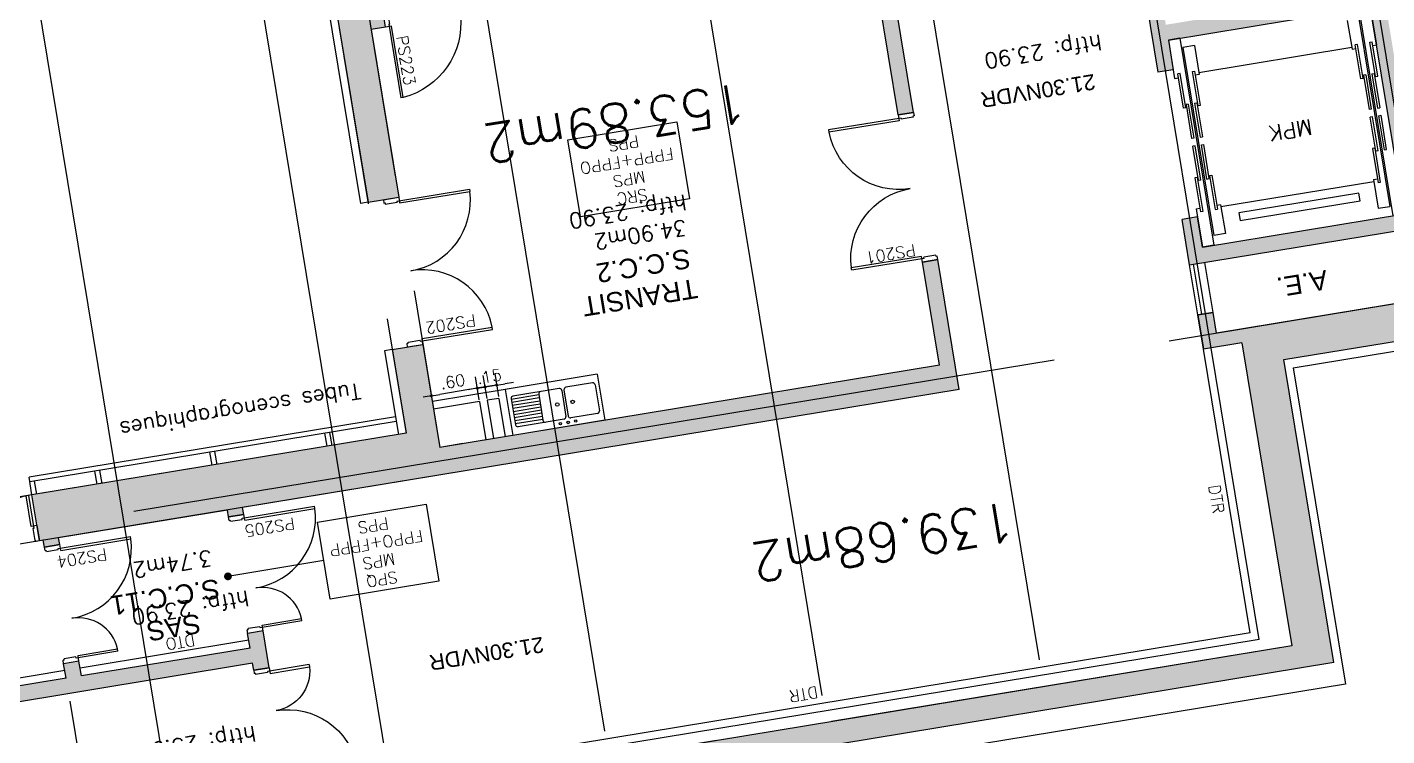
# Model space of a CAD drawing. Header units: millimetres. Extents: x 33242 to 33523, y 51624 to 51793.
# Drawn here: x 33280.9 to 33298.39, y 51639.75 to 51648.87 of the extents above; entities that cross this region are included whole.
import ezdxf
from ezdxf.enums import TextEntityAlignment as Align

# ---------------------------------------------------------------- set-up
doc = ezdxf.new("R2010")
doc.units = ezdxf.units.MM
doc.header["$LTSCALE"] = 0.5
doc.linetypes.add('ACAD_ISO02W100', pattern=[15, 12, -3])
doc.linetypes.add('ACAD_ISO08W100', pattern=[36, 24, -3, 6, -3])
doc.layers.get('0').update_dxf_attribs({"linetype": 'CONTINUOUS'})
for name, color, linetype in [('00-TRAMES-BAT', 7, 'ACAD_ISO08W100'), ('01-TREMIE-ESCAL-ASC', 4, 'CONTINUOUS'), ('02-MURS-PORTEUR', 1, 'CONTINUOUS'), ('04-CLOISONS', 2, 'CONTINUOUS'), ('05-MEN-INT', 4, 'CONTINUOUS'), ('05-MEN-INT-NUM', 62, 'CONTINUOUS'), ('08-EQUI-MEUBLE', 8, 'CONTINUOUS'), ('08-EQUI-SANITAIRE', 121, 'CONTINUOUS'), ('09-COT-INT', 7, 'CONTINUOUS'), ('10-ANN-ALTITUDE', 152, 'CONTINUOUS'), ('10-ANN-HSP', 192, 'CONTINUOUS'), ('10-ANN-NOMPIECE', 3, 'CONTINUOUS'), ('10-ANN-NOMPIECE-CODE', 171, 'CONTINUOUS'), ('10-ANN-SURF', 62, 'CONTINUOUS'), ('10-ANN-TEXTE', 3, 'CONTINUOUS'), ('14-HACH-MURS', 253, 'CONTINUOUS')]:
    doc.layers.add(name, color=color, linetype=linetype)
doc.styles.add('ANN', font='romans.shx')
doc.styles.add('COT', font='romans.shx')
doc.styles.add('HSP', font='romans.shx')
doc.styles.add('NDP', font='ARIAL.TTF', dxfattribs={"height": 0.2})
doc.styles.add('NIV', font='ARIAL.TTF', dxfattribs={"height": 0.2})
doc.styles.add('ROMANS', font='romans.shx', dxfattribs={"height": 0.2})
doc.styles.add('SURF', font='romans.shx', dxfattribs={"height": 0.5})
doc.dimstyles.new('COTEXT', dxfattribs={"dimtxt": 0.15, "dimasz": 0.11, "dimexe": 0, "dimexo": 0, "dimgap": 0.05, "dimtad": 1, "dimzin": 4, "dimdsep": 46, "dimtxsty": 'COT', "dimblk1": 'COTBLOC', "dimblk2": 'COTBLOC', "dimsah": 1, "dimcen": -0.1, "dimse1": 1, "dimse2": 1, "dimadec": 0, "dimazin": 0, "dimtfac": 1, "dimtmove": 2, "dimatfit": 3, "dimldrblk": 'COTBLOC', "dimfxl": 0, "dimtolj": 1, "dimarcsym": 0})

# ---------------------------------------------------------------- blocks, each defined once
blk = doc.blocks.new('MVP18')
for p, q in [((0.045, -0.03), (0.045, 0.915)), ((0.045, 0.915), (0.075, 0.915)), ((0.075, 0), (0.075, 0.915)), ((1.845, 0), (1.845, 0.915)), ((1.875, 0.915), (1.845, 0.915)), ((1.875, -0.03), (1.875, 0.915)), ((0, 0), (0.075, 0)), ((0, -0.2), (0, 0)), ((1.92, 0), (1.845, 0)), ((1.92, -0.2), (1.92, 0)), ((0.045, -0.03), (0.06, -0.03)), ((0.06, -0.185), (0.06, -0.03)), ((1.86, -0.185), (1.86, -0.03)), ((1.875, -0.03), (1.86, -0.03)), ((0, -0.2), (0.045, -0.2)), ((0.045, -0.185), (0.06, -0.185)), ((0.045, -0.2), (0.045, -0.185)), ((1.875, -0.185), (1.86, -0.185)), ((1.875, -0.2), (1.875, -0.185)), ((1.92, -0.2), (1.875, -0.2))]:
    blk.add_line(p, q)
for centre, start, end in [((0.045, 0), 0, 88.1221), ((1.875, 0), 91.8779, 180)]:
    blk.add_arc(centre, 0.915, start, end)
blk = doc.blocks.new('MVP9')
for p, q in [((0.075, 0.93), (0.045, 0.93)), ((0.045, -0.03), (0.045, 0.93)), ((0.075, 0.93), (0.075, 0)), ((0.075, 0), (0, 0)), ((0, 0), (0, -0.2)), ((0.975, 0), (0.975, -0.03)), ((1.02, 0), (0.975, 0)), ((0.06, -0.03), (0.045, -0.03)), ((0.06, -0.03), (0.06, -0.185)), ((0.975, -0.03), (0.96, -0.03)), ((0.96, -0.03), (0.96, -0.185)), ((1.02, 0), (1.02, -0.2)), ((0.045, -0.2), (0, -0.2)), ((0.06, -0.185), (0.045, -0.185)), ((0.045, -0.185), (0.045, -0.2)), ((0.975, -0.185), (0.96, -0.185)), ((0.975, -0.185), (0.975, -0.2)), ((1.02, -0.2), (0.975, -0.2))]:
    blk.add_line(p, q)
for centre, radius, start, end in [((-0.015, -0.057), 0.992, 3.3237, 84.7979), ((0.175, 0), 0.83, 0, 0)]:
    blk.add_arc(centre, radius, start, end)
blk = doc.blocks.new('MVP84')
for p, q in [((0.045, -0.03), (0.045, 0.799)), ((0.045, -0.03), (0.045, 0.799)), ((0.075, 0), (0.075, 0.8)), ((1.275, 0), (1.275, 0.4)), ((1.305, 0.4), (1.305, -0.03)), ((0.075, 0), (0, 0)), ((0, -0.2), (0, 0)), ((0.06, -0.03), (0.045, -0.03)), ((0.06, -0.185), (0.06, -0.03)), ((1.35, 0), (1.275, 0)), ((1.305, -0.03), (1.29, -0.03)), ((1.29, -0.03), (1.29, -0.185)), ((1.35, 0), (1.35, -0.2)), ((0.045, -0.2), (0, -0.2)), ((0.06, -0.185), (0.045, -0.185)), ((0.045, -0.2), (0.045, -0.185)), ((1.305, -0.185), (1.29, -0.185)), ((1.305, -0.185), (1.305, -0.2)), ((1.35, -0.2), (1.305, -0.2))]:
    blk.add_line(p, q)
for centre, radius, start, end in [((0.075, 0), 0.8, 360, 92.1491), ((1.275, 0), 0.4, 85.6988, 180)]:
    blk.add_arc(centre, radius, start, end)
blk = doc.blocks.new('E4')
for p, q in [((-1.2, 0), (0, 0)), ((-1.2, -0.6), (-1.2, 0)), ((0, -0.6), (0, 0)), ((-1.15, -0.47), (-1.15, -0.13)), ((-1.12, -0.1), (-0.775, -0.1)), ((-0.745, -0.47), (-0.745, -0.13)), ((-0.715, -0.47), (-0.715, -0.13)), ((-0.685, -0.1), (-0.085, -0.1)), ((-0.415, -0.47), (-0.415, -0.13)), ((-0.415, -0.14), (-0.055, -0.14)), ((-0.055, -0.47), (-0.055, -0.13)), ((-0.415, -0.18), (-0.055, -0.18)), ((-0.415, -0.22), (-0.055, -0.22)), ((-0.415, -0.26), (-0.055, -0.26)), ((-0.415, -0.3), (-0.055, -0.3)), ((-0.415, -0.34), (-0.055, -0.34)), ((-1.12, -0.5), (-0.775, -0.5)), ((-0.685, -0.5), (-0.085, -0.5)), ((-0.415, -0.38), (-0.055, -0.38)), ((-0.415, -0.42), (-0.055, -0.42)), ((-0.415, -0.46), (-0.055, -0.46)), ((-1.2, -0.6), (0, -0.6))]:
    blk.add_line(p, q)
for centre, radius in [((-0.83, -0.05), 0.015), ((-0.73, -0.05), 0.0175), ((-0.63, -0.05), 0.015), ((-0.83, -0.3), 0.022), ((-0.63, -0.3), 0.022)]:
    blk.add_circle(centre, radius)
for centre, start, end in [((-1.12, -0.13), 90, 180), ((-0.775, -0.13), 0, 90), ((-0.685, -0.13), 90, 180), ((-0.445, -0.13), 0, 90), ((-0.085, -0.13), 0, 90), ((-1.12, -0.47), 180, 270), ((-0.775, -0.47), 270, 0), ((-0.685, -0.47), 180, 270), ((-0.445, -0.47), 270, 0), ((-0.085, -0.47), 270, 0)]:
    blk.add_arc(centre, 0.03, start, end)
blk = doc.blocks.new('SMP3')
blk.add_lwpolyline([(-1.367, 0), (0.052, 0), (0.052, -1.003), (-1.367, -1.003)], close=True)
at = {"style": 'ROMANS'}
for tag, p in [('SOLS', (-0.646, -0.148)), ('PAROIS', (-0.643, -0.377)), ('FAUX-PLAFONDS', (-0.651, -0.613)), ('FAUX-PLAFONDS', (-0.648, -0.842))]:
    blk.add_attdef(tag, text='', height=0.15, dxfattribs=at).set_placement(p, align=Align.MIDDLE)
blk = doc.blocks.new('MVP95')
for p, q in [((0.045, -0.03), (0.045, 0.915)), ((0.075, 0.915), (0.045, 0.915)), ((0.075, 0), (0.075, 0.915)), ((1.475, 0.515), (1.445, 0.515)), ((1.445, 0), (1.445, 0.515)), ((1.475, 0.515), (1.475, -0.03)), ((0, -0.2), (0, 0)), ((0.075, 0), (0, 0)), ((0.06, -0.03), (0.045, -0.03)), ((0.06, -0.185), (0.06, -0.03)), ((1.52, 0), (1.445, 0)), ((1.46, -0.03), (1.46, -0.185)), ((1.475, -0.03), (1.46, -0.03)), ((1.52, 0), (1.52, -0.2)), ((0.045, -0.2), (0, -0.2)), ((0.045, -0.2), (0.045, -0.185)), ((0.06, -0.185), (0.045, -0.185)), ((1.475, -0.185), (1.46, -0.185)), ((1.475, -0.185), (1.475, -0.2)), ((1.52, -0.2), (1.475, -0.2))]:
    blk.add_line(p, q)
for centre, radius, start, end in [((0.045, 0), 0.915, 359.9692, 88.1212), ((1.475, 0.001), 0.515, 93.3395, 180.0973)]:
    blk.add_arc(centre, radius, start, end)
blk = doc.blocks.new('COTBLOC')
for p, q in [((-0.76, 0), (-0.99, 0)), ((0, 0), (-0.76, 0)), ((0, -1.3608), (0, 1.3608)), ((0, 0), (0.76, 0)), ((0.76, 0), (0.99, 0))]:
    blk.add_line(p, q)
at = {"const_width": 0.15}
blk.add_lwpolyline([(-0.1, 0, 1), (0.1, 0, 1)], format="xyb", close=True, dxfattribs=at)
blk = doc.blocks.new('*D48')
at = {"layer": '09-COT-INT', "color": 0, "lineweight": -2}
for p, q in [((33286.68, 51644.224), (33286.572, 51644.206)), ((33286.937, 51644.266), (33286.789, 51644.242)), ((33287.045, 51644.284), (33287.154, 51644.302))]:
    blk.add_line(p, q, dxfattribs=at)
at = {"layer": '09-COT-INT', "color": 0, "lineweight": -2, "xscale": 0.11, "yscale": 0.11, "zscale": 0.11}
for p, rotation in [((33286.789, 51644.242), 9.350573668281081), ((33286.937, 51644.266), 189.350573668281)]:
    blk.add_blockref('COTBLOC', p, dxfattribs=dict(at, rotation=rotation))
at = {"layer": '09-COT-INT', "color": 0, "insert": (33286.842, 51644.376), "char_height": 0.15, "attachment_point": 5, "rotation": 9.3506, "style": 'COT'}
blk.add_mtext('\\A1;.15', dxfattribs=at)
blk = doc.blocks.new('*D49')
at = {"layer": '09-COT-INT', "color": 0, "lineweight": -2}
blk.add_line((33286.581, 51644.207), (33286.206, 51644.146), dxfattribs=at)
at = {"layer": '09-COT-INT', "color": 0, "lineweight": -2, "xscale": 0.11, "yscale": 0.11, "zscale": 0.11}
for p, rotation in [((33286.69, 51644.225), 9.350573668281061), ((33286.098, 51644.128), 189.350573668281)]:
    blk.add_blockref('COTBLOC', p, dxfattribs=dict(at, rotation=rotation))
at = {"layer": '09-COT-INT', "color": 0, "insert": (33286.372, 51644.31), "char_height": 0.15, "attachment_point": 5, "rotation": 9.3506, "style": 'COT'}
blk.add_mtext('\\A1;.60', dxfattribs=at)

msp = doc.modelspace()

# ---------------------------------------------------------------- hatches: boundary and pattern name
at = {"layer": '14-HACH-MURS'}
h = msp.add_hatch(color=256, dxfattribs=at)
h.paths.add_polyline_path([(33382.291, 51659.11), (33296.201, 51644.935), (33296.157, 51645.201), (33295.96, 51645.168), (33296.033, 51644.727), (33296.526, 51644.808), (33297.168, 51640.91), (33264.705, 51635.565), (33264.632, 51636.009), (33264.435, 51635.976), (33264.508, 51635.532), (33259.525, 51634.712), (33255.505, 51659.126), (33263.211, 51660.395), (33263.283, 51659.961), (33263.48, 51659.993), (33263.408, 51660.427), (33275.782, 51662.465), (33276.058, 51660.787), (33275.722, 51660.732), (33275.755, 51660.535), (33276.337, 51660.631), (33276.028, 51662.505), (33276.226, 51662.538), (33276.193, 51662.735), (33275.848, 51662.678), (33273.422, 51677.41), (33270.857, 51676.988), (33269.095, 51687.684), (33272.055, 51688.171), (33271.068, 51694.17), (33373.734, 51711.076)], flags=16)
h.paths.add_polyline_path([(33382.98, 51658.616), (33370.597, 51656.577), (33370.478, 51656.681), (33297.068, 51644.593), (33297.71, 51640.695), (33259.278, 51634.367), (33255.161, 51659.373), (33275.535, 51662.728), (33273.272, 51676.473), (33273.223, 51676.769), (33270.362, 51676.298), (33268.406, 51688.178), (33271.366, 51688.666), (33270.378, 51694.665), (33374.229, 51711.765)])
h = msp.add_hatch(color=256, dxfattribs=at)
h.paths.add_polyline_path([(33284.009, 51640.628), (33283.811, 51640.596), (33283.797, 51640.685), (33266.967, 51637.913), (33265.224, 51642.875), (33265.164, 51643.239), (33265.08, 51643.209), (33265.014, 51643.398), (33265.131, 51643.439), (33264.82, 51645.328), (33263.834, 51645.165), (33263.785, 51645.461), (33264.772, 51645.624), (33263.884, 51651.015), (33262.897, 51650.853), (33262.848, 51651.149), (33263.835, 51651.311), (33263.524, 51653.2), (33256.468, 51653.28), (33256.435, 51653.48), (33263.491, 51653.4), (33263.431, 51653.764), (33263.487, 51658.718), (33263.448, 51658.954), (33263.646, 51658.987), (33263.685, 51658.75), (33274.716, 51660.566), (33274.748, 51660.369), (33271.687, 51659.865), (33271.632, 51655.096), (33273.42, 51644.242), (33275.101, 51639.456), (33281.396, 51640.492), (33281.365, 51640.68), (33281.563, 51640.712), (33281.594, 51640.525), (33283.764, 51640.882), (33283.733, 51641.07), (33283.931, 51641.102)])
h.paths.add_polyline_path([(33274.9, 51639.423), (33267.1, 51638.138), (33265.419, 51642.925), (33263.631, 51653.779), (33263.685, 51658.547), (33271.486, 51659.832), (33271.432, 51655.081), (33273.225, 51644.193)], flags=16)
for points in [[(33285.677, 51646.684), (33285.282, 51646.619), (33283.092, 51659.919), (33282.895, 51659.886), (33282.846, 51660.182), (33283.438, 51660.28), (33285.289, 51649.038), (33285.477, 51649.069), (33285.509, 51648.872), (33285.322, 51648.841)], [(33298.997, 51645.395), (33298.343, 51649.364), (33297.817, 51649.277), (33297.525, 51651.053), (33295.255, 51650.679), (33295.232, 51650.817), (33295.035, 51650.785), (33295.136, 51650.17), (33295.334, 51650.202), (33295.288, 51650.482), (33297.36, 51650.823), (33297.62, 51649.244), (33295.548, 51648.903), (33295.496, 51649.216), (33295.299, 51649.183), (33295.445, 51648.293), (33295.643, 51648.325), (33295.58, 51648.706), (33298.178, 51649.134), (33298.617, 51646.47), (33296.019, 51646.042), (33295.955, 51646.43), (33295.758, 51646.398), (33295.854, 51645.812), (33298.65, 51646.272), (33298.799, 51645.362)], [(33281.316, 51642.212), (33281.118, 51642.179), (33281.104, 51642.268), (33281.054, 51642.26), (33280.957, 51642.852), (33285.772, 51643.645), (33285.594, 51644.725), (33285.989, 51644.79), (33286.207, 51643.463), (33292.634, 51644.522), (33292.416, 51645.848), (33292.613, 51645.88), (33292.888, 51644.209), (33283.669, 51642.691), (33283.684, 51642.602), (33283.486, 51642.569), (33283.472, 51642.658), (33281.301, 51642.301)]]:
    msp.add_hatch(color=256, dxfattribs=at).paths.add_polyline_path(points)
h = msp.add_hatch(color=256, dxfattribs=at)
h.paths.add_polyline_path([(33286.516, 51649.038), (33286.483, 51649.235), (33286.671, 51649.266), (33286.358, 51651.167), (33286.555, 51651.199), (33286.868, 51649.298), (33291.716, 51650.097), (33290.67, 51656.451), (33290.867, 51656.483), (33292.301, 51647.775), (33292.104, 51647.742), (33291.749, 51649.899)])
h.paths.add_polyline_path([(33286.389, 51652.206), (33286.192, 51652.173), (33286.143, 51652.469), (33286.341, 51652.502)])
h.paths.add_polyline_path([(33285.978, 51653.475), (33286.175, 51653.508), (33285.822, 51655.653), (33285.624, 51655.62)])

# ---------------------------------------------------------------- linework, layer by layer
at = {"layer": '00-TRAMES-BAT'}
for p, q in [((33298.927, 51645.203), (33290.244, 51697.936)), ((33296.131, 51644.743), (33287.448, 51697.476)), ((33293.921, 51640.73), (33284.653, 51697.015)), ((33291.125, 51640.27), (33281.857, 51696.555)), ((33288.329, 51639.81), (33279.061, 51696.095)), ((33285.534, 51639.349), (33276.265, 51695.634)), ((33282.738, 51638.889), (33273.47, 51695.174)), ((33382.914, 51659.21), (33261.469, 51639.213))]:
    msp.add_line(p, q, dxfattribs=at)
at = {"layer": '01-TREMIE-ESCAL-ASC'}
for p, q in [((33298.03, 51649.109), (33298.469, 51646.445)), ((33298.178, 51649.134), (33298.26, 51648.64)), ((33297.883, 51648.958), (33297.944, 51648.588)), ((33298.031, 51648.983), (33298.429, 51646.565)), ((33295.728, 51648.73), (33295.58, 51648.706)), ((33295.58, 51648.706), (33295.661, 51648.212)), ((33295.728, 51648.73), (33296.167, 51646.066)), ((33295.916, 51648.635), (33295.768, 51648.61)), ((33295.768, 51648.61), (33296.166, 51646.193)), ((33295.916, 51648.635), (33295.977, 51648.264)), ((33295.973, 51648.289), (33297.94, 51648.613)), ((33297.944, 51648.588), (33297.993, 51648.596)), ((33298.015, 51648.651), (33297.985, 51648.646)), ((33298.058, 51648.207), (33297.985, 51648.646)), ((33298.087, 51648.212), (33298.015, 51648.651)), ((33298.173, 51648.677), (33298.202, 51648.682)), ((33298.245, 51648.238), (33298.173, 51648.677)), ((33298.275, 51648.242), (33298.202, 51648.682)), ((33298.26, 51648.64), (33298.21, 51648.632)), ((33295.661, 51648.212), (33295.711, 51648.221)), ((33295.732, 51648.275), (33295.703, 51648.27)), ((33295.775, 51647.831), (33295.703, 51648.27)), ((33295.805, 51647.836), (33295.732, 51648.275)), ((33295.89, 51648.301), (33295.92, 51648.306)), ((33295.962, 51647.862), (33295.89, 51648.301)), ((33295.992, 51647.867), (33295.92, 51648.306)), ((33295.977, 51648.264), (33295.928, 51648.256)), ((33298.087, 51648.212), (33298.058, 51648.207)), ((33298.12, 51648.258), (33298.09, 51648.253)), ((33298.09, 51648.253), (33298.163, 51647.814)), ((33298.12, 51648.258), (33298.192, 51647.818)), ((33298.199, 51648.271), (33298.229, 51648.275)), ((33298.199, 51648.271), (33298.271, 51647.831)), ((33298.229, 51648.275), (33298.301, 51647.836)), ((33298.245, 51648.238), (33298.275, 51648.242)), ((33295.805, 51647.836), (33295.775, 51647.831)), ((33295.837, 51647.882), (33295.808, 51647.877)), ((33295.808, 51647.877), (33295.88, 51647.438)), ((33295.837, 51647.882), (33295.91, 51647.443)), ((33295.916, 51647.895), (33295.946, 51647.9)), ((33295.916, 51647.895), (33295.989, 51647.456)), ((33295.946, 51647.9), (33296.018, 51647.46)), ((33295.962, 51647.862), (33295.992, 51647.867)), ((33298.192, 51647.818), (33298.163, 51647.814)), ((33298.271, 51647.831), (33298.301, 51647.836)), ((33298.209, 51647.72), (33298.179, 51647.715)), ((33298.251, 51647.276), (33298.179, 51647.715)), ((33298.281, 51647.281), (33298.209, 51647.72)), ((33298.288, 51647.733), (33298.317, 51647.738)), ((33298.36, 51647.294), (33298.288, 51647.733)), ((33298.389, 51647.299), (33298.317, 51647.738)), ((33295.989, 51647.456), (33296.018, 51647.46)), ((33295.91, 51647.443), (33295.88, 51647.438)), ((33295.926, 51647.344), (33295.896, 51647.339)), ((33295.969, 51646.9), (33295.896, 51647.339)), ((33295.998, 51646.905), (33295.926, 51647.344)), ((33296.005, 51647.357), (33296.035, 51647.362)), ((33296.077, 51646.918), (33296.005, 51647.357)), ((33296.107, 51646.923), (33296.035, 51647.362)), ((33298.235, 51647.314), (33298.205, 51647.309)), ((33298.205, 51647.309), (33298.278, 51646.87)), ((33298.235, 51647.314), (33298.307, 51646.875)), ((33298.36, 51647.294), (33298.389, 51647.299)), ((33298.281, 51647.281), (33298.251, 51647.276)), ((33295.952, 51646.938), (33295.923, 51646.933)), ((33295.952, 51646.938), (33296.025, 51646.499)), ((33296.11, 51646.964), (33296.14, 51646.969)), ((33296.11, 51646.964), (33296.183, 51646.525)), ((33296.14, 51646.969), (33296.212, 51646.53)), ((33295.923, 51646.933), (33295.995, 51646.494)), ((33295.998, 51646.905), (33295.969, 51646.9)), ((33296.077, 51646.918), (33296.107, 51646.923)), ((33296.257, 51646.562), (33298.224, 51646.886)), ((33298.22, 51646.911), (33298.27, 51646.919)), ((33298.22, 51646.911), (33298.281, 51646.541)), ((33298.307, 51646.875), (33298.278, 51646.87)), ((33296.253, 51646.587), (33296.204, 51646.579)), ((33296.253, 51646.587), (33296.314, 51646.217)), ((33298.032, 51646.736), (33296.488, 51646.482)), ((33296.504, 51646.383), (33298.048, 51646.637)), ((33298.048, 51646.637), (33298.032, 51646.736)), ((33295.938, 51646.535), (33295.987, 51646.543)), ((33295.938, 51646.535), (33296.019, 51646.042)), ((33296.025, 51646.499), (33295.995, 51646.494)), ((33296.183, 51646.525), (33296.212, 51646.53)), ((33296.488, 51646.482), (33296.504, 51646.383)), ((33298.281, 51646.541), (33298.429, 51646.565)), ((33296.167, 51646.066), (33296.019, 51646.042)), ((33296.314, 51646.217), (33296.166, 51646.193))]:
    msp.add_line(p, q, dxfattribs=at)
at = {"layer": '02-MURS-PORTEUR', "color": 8, "linetype": 'ACAD_ISO02W100'}
for p, q in [((33283.438, 51660.28), (33286.207, 51643.463)), ((33283.092, 51659.919), (33285.772, 51643.645)), ((33297.187, 51644.489), (33382.98, 51658.616)), ((33295.96, 51645.168), (33296.157, 51645.201)), ((33295.96, 51645.168), (33296.033, 51644.727)), ((33296.526, 51644.808), (33296.033, 51644.727)), ((33296.526, 51644.808), (33297.168, 51640.91)), ((33297.187, 51644.489), (33297.858, 51640.416)), ((33285.772, 51643.645), (33279.457, 51642.605)), ((33286.503, 51643.512), (33286.207, 51643.463)), ((33286.56, 51643.167), (33279.16, 51641.948)), ((33297.168, 51640.91), (33286.117, 51639.091)), ((33297.858, 51640.416), (33259.031, 51634.022))]:
    msp.add_line(p, q, dxfattribs=at)
at = {"layer": '02-MURS-PORTEUR'}
for p, q in [((33283.092, 51659.919), (33285.282, 51646.619)), ((33297.068, 51644.593), (33370.478, 51656.681)), ((33292.301, 51647.775), (33290.867, 51656.483)), ((33292.104, 51647.742), (33291.749, 51649.899)), ((33295.299, 51649.183), (33295.445, 51648.293)), ((33295.58, 51648.706), (33298.178, 51649.134)), ((33298.617, 51646.47), (33298.178, 51649.134)), ((33285.509, 51648.872), (33285.322, 51648.841)), ((33285.322, 51648.841), (33285.677, 51646.684)), ((33295.58, 51648.706), (33295.643, 51648.325)), ((33295.643, 51648.325), (33295.445, 51648.293)), ((33292.104, 51647.742), (33292.301, 51647.775)), ((33285.282, 51646.619), (33285.677, 51646.684)), ((33295.955, 51646.43), (33295.758, 51646.398)), ((33296.019, 51646.042), (33295.955, 51646.43)), ((33296.019, 51646.042), (33298.617, 51646.47)), ((33295.854, 51645.812), (33295.758, 51646.398)), ((33295.854, 51645.812), (33298.65, 51646.272)), ((33292.416, 51645.848), (33292.613, 51645.88)), ((33292.634, 51644.522), (33292.416, 51645.848)), ((33292.888, 51644.209), (33292.613, 51645.88)), ((33298.799, 51645.362), (33296.201, 51644.935)), ((33296.157, 51645.201), (33295.96, 51645.168)), ((33296.201, 51644.935), (33296.157, 51645.201)), ((33296.033, 51644.727), (33295.96, 51645.168)), ((33285.594, 51644.725), (33285.989, 51644.79)), ((33285.594, 51644.725), (33285.772, 51643.645)), ((33285.989, 51644.79), (33286.207, 51643.463)), ((33296.526, 51644.808), (33296.033, 51644.727)), ((33296.526, 51644.808), (33297.168, 51640.91)), ((33292.634, 51644.522), (33286.207, 51643.463)), ((33297.71, 51640.695), (33297.068, 51644.593)), ((33292.888, 51644.209), (33283.669, 51642.691)), ((33285.772, 51643.645), (33280.957, 51642.852)), ((33281.054, 51642.26), (33280.957, 51642.852)), ((33283.472, 51642.658), (33281.301, 51642.301)), ((33283.486, 51642.569), (33283.472, 51642.658)), ((33283.684, 51642.602), (33283.486, 51642.569)), ((33283.684, 51642.602), (33283.669, 51642.691)), ((33283.669, 51642.691), (33283.669, 51642.691)), ((33281.104, 51642.268), (33281.054, 51642.26)), ((33281.118, 51642.179), (33281.104, 51642.268)), ((33281.316, 51642.212), (33281.118, 51642.179)), ((33281.301, 51642.301), (33281.301, 51642.301)), ((33281.316, 51642.212), (33281.301, 51642.301)), ((33283.931, 51641.102), (33283.733, 51641.07)), ((33283.764, 51640.882), (33283.733, 51641.07)), ((33284.009, 51640.628), (33283.931, 51641.102)), ((33283.764, 51640.882), (33281.594, 51640.525)), ((33297.168, 51640.91), (33284.311, 51638.793)), ((33297.71, 51640.695), (33259.278, 51634.367)), ((33283.797, 51640.685), (33266.967, 51637.913)), ((33281.563, 51640.712), (33281.365, 51640.68)), ((33281.396, 51640.492), (33281.365, 51640.68)), ((33281.594, 51640.525), (33281.563, 51640.712)), ((33283.811, 51640.596), (33283.797, 51640.685)), ((33281.396, 51640.492), (33275.101, 51639.456)), ((33284.009, 51640.628), (33283.811, 51640.596)), ((33283.811, 51640.596), (33284.009, 51640.628)), ((33283.811, 51640.596), (33283.811, 51640.596))]:
    msp.add_line(p, q, dxfattribs=at)
at = {"layer": '02-MURS-PORTEUR', "color": 4}
for p, q in [((33296.157, 51645.201), (33296.051, 51645.844)), ((33281.445, 51640.196), (33281.705, 51638.617))]:
    msp.add_line(p, q, dxfattribs=at)
at = {"layer": '04-CLOISONS'}
for p, q in [((33282.994, 51659.903), (33285.184, 51646.603)), ((33285.282, 51646.619), (33285.184, 51646.603)), ((33285.594, 51644.725), (33285.496, 51644.708)), ((33285.496, 51644.708), (33285.673, 51643.629)), ((33296.634, 51641.076), (33296.033, 51644.727)), ((33296.749, 51640.993), (33296.131, 51644.743)), ((33287.047, 51644.21), (33286.11, 51644.055)), ((33287.047, 51644.21), (33287.145, 51643.618)), ((33286.718, 51644.054), (33286.126, 51643.957)), ((33286.718, 51644.054), (33286.799, 51643.561)), ((33286.965, 51644.095), (33286.817, 51644.07)), ((33286.817, 51644.07), (33286.898, 51643.577)), ((33286.965, 51644.095), (33287.046, 51643.601)), ((33296.634, 51641.076), (33284.27, 51639.04)), ((33296.749, 51640.993), (33284.287, 51638.941)), ((33283.748, 51640.981), (33281.577, 51640.623)), ((33281.38, 51640.591), (33275.067, 51639.551))]:
    msp.add_line(p, q, dxfattribs=at)
at = {"layer": '05-MEN-INT'}
for p, q in [((33295.96, 51645.168), (33295.854, 51645.812)), ((33296.009, 51645.177), (33295.903, 51645.82))]:
    msp.add_line(p, q, dxfattribs=at)
at = {"layer": '08-EQUI-MEUBLE'}
for p, q in [((33285.636, 51643.856), (33280.92, 51643.079)), ((33285.646, 51643.797), (33280.929, 51643.02))]:
    msp.add_line(p, q, dxfattribs=at)
for points in [[(33284.756, 51643.478), (33284.728, 51643.645)], [(33284.787, 51643.655), (33284.815, 51643.487)], [(33283.276, 51643.234), (33283.248, 51643.402)], [(33283.307, 51643.411), (33283.335, 51643.244)], [(33281.796, 51642.99), (33281.768, 51643.158)], [(33281.827, 51643.168), (33281.855, 51643)], [(33280.957, 51642.852), (33280.92, 51643.079)], [(33280.988, 51643.03), (33281.016, 51642.862)]]:
    msp.add_lwpolyline(points, dxfattribs=at)
at = {"layer": '10-ANN-TEXTE'}
msp.add_line((33284.714, 51642.008), (33283.48, 51641.804), dxfattribs=at)
at = {"layer": '10-ANN-TEXTE', "const_width": 0.05}
msp.add_lwpolyline([(33283.455, 51641.804, 1), (33283.505, 51641.804, 1)], format="xyb", close=True, dxfattribs=at)

# ---------------------------------------------------------------- block references
at = {"layer": '05-MEN-INT', "xscale": -1}
for name, p, rotation in [('MVP9', (33285.509, 51648.872), 189.3505736695151), ('MVP18', (33292.104, 51647.742), 99.35057972054295), ('MVP95', (33284.256, 51639.129), 279.3505736784242)]:
    msp.add_blockref(name, p, dxfattribs=dict(at, rotation=rotation))
at = {"layer": '05-MEN-INT'}
for name, p, rotation in [('MVP18', (33285.677, 51646.684), 279.3505676117703), ('MVP84', (33279.69, 51642.238), 9.350573665333945), ('MVP95', (33283.684, 51642.602), 279.3505736762998), ('MVP95', (33281.316, 51642.212), 279.3505736762998)]:
    msp.add_blockref(name, p, dxfattribs=dict(at, rotation=rotation))
at = {"layer": '08-EQUI-SANITAIRE', "rotation": 189.350573668281}
msp.add_blockref('E4', (33287.145, 51643.618), dxfattribs=at)
at = {"layer": '10-ANN-TEXTE'}
ref = msp.add_blockref('SMP3', (33288.068, 51646.44), dxfattribs=dict(at, rotation=189.350573668281))
ref.add_attrib('SOLS', 'SRC', dxfattribs={"layer": '0', "height": 0.15, "rotation": 189.3506, "style": 'ANN'}).set_placement((33288.681, 51646.69), align=Align.MIDDLE)
ref.add_attrib('PAROIS', 'MPS', dxfattribs={"layer": '0', "height": 0.15, "rotation": 189.3506, "style": 'ANN'}).set_placement((33288.641, 51646.916), align=Align.MIDDLE)
ref.add_attrib('FAUX-PLAFONDS', 'FPPP+FPPO', dxfattribs={"layer": '0', "height": 0.15, "rotation": 189.3506, "style": 'ANN'}).set_placement((33288.611, 51647.15), align=Align.MIDDLE)
ref.add_attrib('FAUX-PLAFONDS', 'PPS', dxfattribs={"layer": '0', "height": 0.15, "rotation": 189.3506, "style": 'ANN'}).set_placement((33288.571, 51647.376), align=Align.MIDDLE)
ref = msp.add_blockref('SMP3', (33284.846, 51641.521), dxfattribs=dict(at, rotation=189.350573668281))
ref.add_attrib('SOLS', 'SPQ', dxfattribs={"layer": '0', "height": 0.15, "rotation": 189.3506, "style": 'ANN'}).set_placement((33285.46, 51641.772), align=Align.MIDDLE)
ref.add_attrib('PAROIS', 'MPS', dxfattribs={"layer": '0', "height": 0.15, "rotation": 189.3506, "style": 'ANN'}).set_placement((33285.42, 51641.998), align=Align.MIDDLE)
ref.add_attrib('FAUX-PLAFONDS', 'FPPO+FPPP', dxfattribs={"layer": '0', "height": 0.15, "rotation": 189.3506, "style": 'ANN'}).set_placement((33285.389, 51642.232), align=Align.MIDDLE)
ref.add_attrib('FAUX-PLAFONDS', 'PPS', dxfattribs={"layer": '0', "height": 0.15, "rotation": 189.3506, "style": 'ANN'}).set_placement((33285.349, 51642.458), align=Align.MIDDLE)

# ---------------------------------------------------------------- texts
at = {"layer": '01-TREMIE-ESCAL-ASC', "color": 3, "style": 'ANN'}
msp.add_text('MPK', height=0.2, rotation=189.3506, dxfattribs=at).set_placement((33297.412, 51647.69))
at = {"layer": '05-MEN-INT-NUM', "style": 'ANN'}
for s, rotation, p in [('PS223', 279.3506, (33285.696, 51648.433)), ('PS201', 189.3506, (33291.995, 51646.028)), ('PS202', 189.3506, (33286.334, 51645.124)), ('PS205', 189.3506, (33284.005, 51642.51)), ('PS204', 189.3506, (33281.589, 51642.112))]:
    msp.add_text(s, height=0.15, rotation=rotation, dxfattribs=at).set_placement(p, align=Align.CENTER)
at = {"layer": '10-ANN-ALTITUDE', "style": 'NIV'}
for p in [(33294.622, 51648.271), (33287.526, 51641.028)]:
    msp.add_text('21.30NVDR', height=0.2, rotation=189.3506, dxfattribs=at).set_placement(p)
at = {"layer": '10-ANN-HSP', "style": 'HSP'}
for p in [(33294.706, 51648.779), (33289.361, 51646.719), (33283.733, 51641.622), (33283.823, 51639.881)]:
    msp.add_text('htfp: 23.90', height=0.2, rotation=189.3506, dxfattribs=at).set_placement(p)
at = {"layer": '10-ANN-NOMPIECE', "style": 'NDP'}
for s, p in [('A.E.', (33297.608, 51645.749)), ('TRANSIT ', (33289.497, 51645.636)), ('SAS', (33283.108, 51641.326))]:
    msp.add_text(s, height=0.25, rotation=189.3506, dxfattribs=at).set_placement(p)
at = {"layer": '10-ANN-NOMPIECE-CODE', "style": 'NDP'}
for s, p in [('S.C.C.2', (33289.409, 51646.023)), ('S.C.C.11', (33283.352, 51641.775))]:
    msp.add_text(s, height=0.25, rotation=189.3506, dxfattribs=at).set_placement(p)
at = {"layer": '10-ANN-SURF', "style": 'SURF'}
for s, height, p in [('153.89m2', 0.5, (33290.114, 51648.161)), ('34.90m2', 0.2, (33289.365, 51646.397)), ('139.68m2', 0.5, (33293.563, 51642.772)), ('3.74m2', 0.2, (33283.26, 51642.144))]:
    msp.add_text(s, height=height, rotation=189.3506, dxfattribs=at).set_placement(p)
at = {"layer": '10-ANN-TEXTE', "style": 'ANN'}
msp.add_text('Tubes scenographiques', height=0.2, rotation=189.3506, dxfattribs=at).set_placement((33285.171, 51644.293))
for s, rotation, p in [('DTR', 279.3506, (33296.126, 51642.788)), ('DTO', 189.3506, (33282.854, 51641.031)), ('DTR', 189.3506, (33290.874, 51640.361))]:
    msp.add_text(s, height=0.15, rotation=rotation, dxfattribs=at).set_placement(p, align=Align.CENTER)

# ---------------------------------------------------------------- dimensions: what is measured, and where the dimension line sits
at = {"layer": '09-COT-INT'}
for base, p1, p2, picture, middle in [((33286.789, 51644.242), (33286.965, 51644.095), (33286.817, 51644.07), '*D48', (33286.842, 51644.376)), ((33286.098, 51644.128), (33286.718, 51644.054), (33286.126, 51643.957), '*D49', (33286.372, 51644.31))]:
    dim = msp.add_linear_dim(base=base, p1=p1, p2=p2, angle=189.3506, dimstyle='COTEXT', dxfattribs=at)
    dim.commit()
    dim.dimension.update_dxf_attribs({"geometry": picture, "text_midpoint": middle, "dimtype": 160})

doc.saveas('drawing.dxf')
